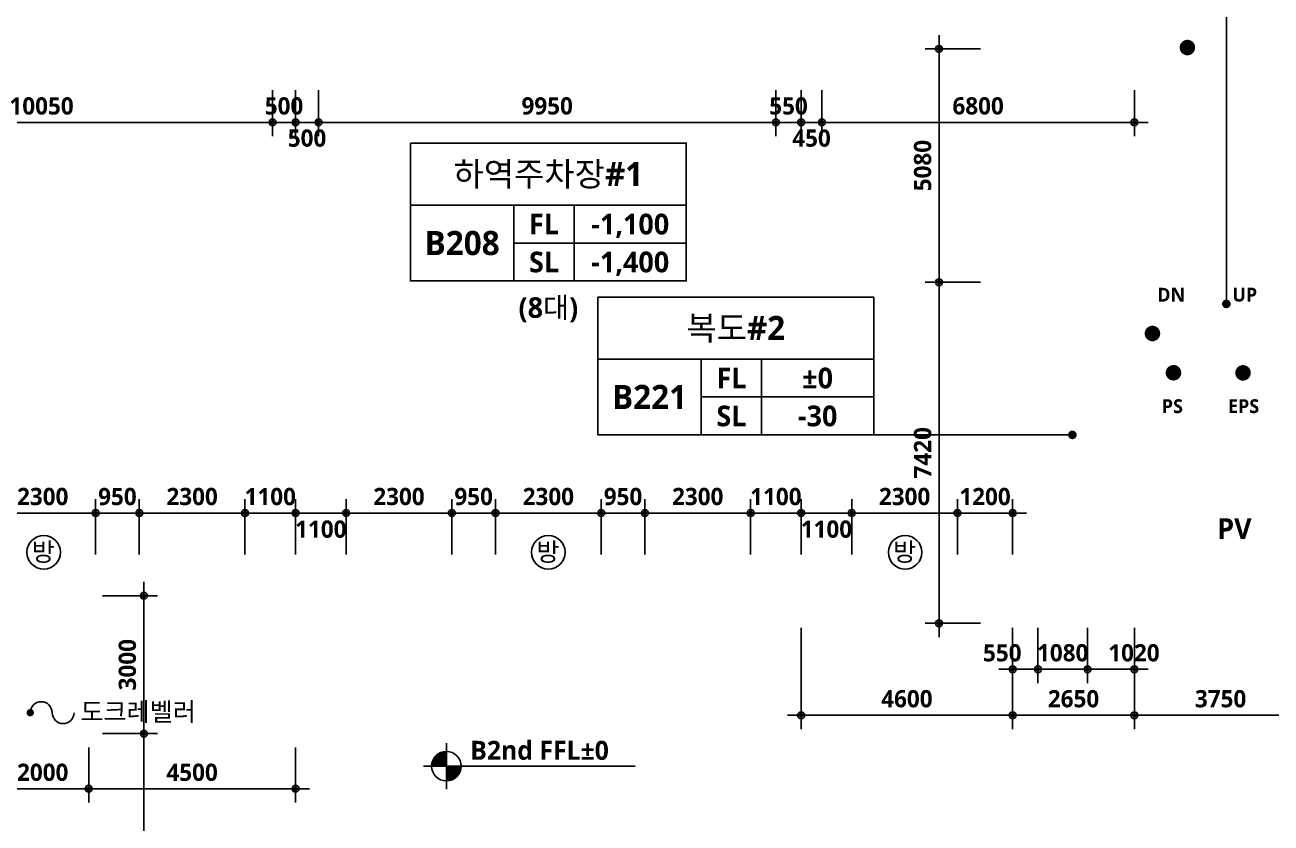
# Model space of a CAD drawing. Header units: millimetres. Extents: x -63924 to 190228206, y 0 to 456875599.
# Drawn here: x 45633 to 72743, y 67503 to 84871 of the extents above; entities that cross this region are included whole.
import ezdxf
from ezdxf.enums import TextEntityAlignment as Align

# ---------------------------------------------------------------- set-up
doc = ezdxf.new("R2010")
doc.units = ezdxf.units.MM
doc.header["$LTSCALE"] = 150
doc.header["$MEASUREMENT"] = 0
doc.header["$PDSIZE"] = -10
doc.layers.get('0').update_dxf_attribs({"linetype": 'CONTINUOUS'})
doc.layers.get('Defpoints').update_dxf_attribs({"color": 153, "linetype": 'CONTINUOUS'})
for name, color, linetype in [('A-ANNO-DIM', 4, 'CONTINUOUS'), ('A-ANNO-GRA1', 7, 'CONTINUOUS'), ('A-ANNO-LEAD', 4, 'CONTINUOUS'), ('A-ANNO-PONT', 7, 'CONTINUOUS'), ('A-ANNO-SYMB', 7, 'CONTINUOUS'), ('A-ANNO-TEXT1', 7, 'CONTINUOUS'), ('A-ANNO-TEXT2', 3, 'CONTINUOUS'), ('A-ANNO-TITL', 7, 'CONTINUOUS'), ('A-FLOR-MARK-ARCH', 1, 'CONTINUOUS')]:
    doc.layers.add(name, color=color, linetype=linetype)
doc.styles.add('2020음성 1차', font='')
doc.styles.add('SH_나눔', font='')
doc.styles.add('SH_대대리576', font='')
doc.styles.add('SH_진천_나눔', font='')
doc.styles.get('2020음성 1차').set_extended_font_data('NanumGothic', bold=True)
doc.styles.get('SH_나눔').set_extended_font_data('NanumGothic', bold=True)
doc.styles.get('SH_대대리576').set_extended_font_data('NanumGothic', bold=True)
doc.styles.get('SH_진천_나눔').set_extended_font_data('NanumGothic', bold=True)
doc.dimstyles.new('SHP300내부', dxfattribs={"dimscale": 150, "dimtxt": 2.5, "dimasz": 1, "dimexe": 2, "dimexo": 2, "dimgap": 1, "dimtad": 1, "dimdec": 0, "dimzin": 0, "dimdsep": 46, "dimtxsty": 'SH_대대리576', "dimblk": 'DIMDOT', "dimcen": 0.09, "dimclrd": 256, "dimclre": 256, "dimclrt": 3, "dimadec": 0, "dimazin": 1, "dimtfac": 1, "dimtdec": 0, "dimtix": 1, "dimtmove": 2, "dimatfit": 0, "dimldrblk": 'DIMDOT', "dimfxl": 1, "dimtolj": 1, "dimtzin": 0, "dimlwd": -1, "dimlwe": -1, "dimarcsym": 0})

# ---------------------------------------------------------------- blocks, each defined once
blk = doc.blocks.new('DIMDOT')
at = {"color": 0}
blk.add_line((-2, 0), (2, 0), dxfattribs=at)
for radius in [0.5, 0.25]:
    blk.add_circle((0, 0), radius, dxfattribs=at)
blk = doc.blocks.new('*D143')
at = {"layer": 'A-ANNO-DIM', "transparency": 16777216}
for p, q in [((50420, 73350), (50420, 74550)), ((51520, 73350), (51520, 74550)), ((50270, 74250), (50120, 74250)), ((51520, 74250), (50420, 74250)), ((51670, 74250), (51820, 74250))]:
    blk.add_line(p, q, dxfattribs=at)
at = {"layer": 'Defpoints', "color": 0, "transparency": 16777216}
for p in [(50420, 74250), (50420, 73050), (51520, 73050)]:
    blk.add_point(p, dxfattribs=at)
at = {"layer": 'A-ANNO-DIM', "linetype": 'ByBlock', "transparency": 16777216, "xscale": 150, "yscale": 150, "zscale": 150}
blk.add_blockref('DIMDOT', (50420, 74250), dxfattribs=at)
at = {"layer": 'A-ANNO-DIM', "linetype": 'ByBlock', "transparency": 16777216, "xscale": 150, "yscale": 150, "zscale": 150, "rotation": 180}
blk.add_blockref('DIMDOT', (51520, 74250), dxfattribs=at)
at = {"layer": 'A-ANNO-DIM', "color": 3, "transparency": 16777216, "insert": (50970, 74606), "char_height": 375, "attachment_point": 5, "style": 'SH_대대리576'}
blk.add_mtext('\\A1;1100', dxfattribs=at)
blk = doc.blocks.new('*D144')
at = {"layer": 'A-ANNO-DIM', "transparency": 16777216}
for p, q in [((51520, 73350), (51520, 74550)), ((52620, 73350), (52620, 74550)), ((51370, 74250), (51220, 74250)), ((51520, 74250), (52620, 74250)), ((52770, 74250), (52920, 74250))]:
    blk.add_line(p, q, dxfattribs=at)
at = {"layer": 'Defpoints', "color": 0, "transparency": 16777216}
for p in [(52620, 74250), (51520, 73050), (52620, 73050)]:
    blk.add_point(p, dxfattribs=at)
at = {"layer": 'A-ANNO-DIM', "linetype": 'ByBlock', "transparency": 16777216, "xscale": 150, "yscale": 150, "zscale": 150}
blk.add_blockref('DIMDOT', (51520, 74250), dxfattribs=at)
at = {"layer": 'A-ANNO-DIM', "linetype": 'ByBlock', "transparency": 16777216, "xscale": 150, "yscale": 150, "zscale": 150, "rotation": 180}
blk.add_blockref('DIMDOT', (52620, 74250), dxfattribs=at)
at = {"layer": 'A-ANNO-DIM', "color": 3, "transparency": 16777216, "insert": (52070, 73897), "char_height": 375, "attachment_point": 5, "style": 'SH_대대리576'}
blk.add_mtext('\\A1;1100', dxfattribs=at)
blk = doc.blocks.new('*D145')
at = {"layer": 'A-ANNO-DIM', "transparency": 16777216}
for p, q in [((45020, 69150), (45020, 67950)), ((47020, 69150), (47020, 67950)), ((46870, 68250), (45170, 68250))]:
    blk.add_line(p, q, dxfattribs=at)
at = {"layer": 'Defpoints', "color": 0, "transparency": 16777216}
for p in [(45020, 69450), (47020, 69450), (45020, 68250)]:
    blk.add_point(p, dxfattribs=at)
at = {"layer": 'A-ANNO-DIM', "linetype": 'ByBlock', "transparency": 16777216, "xscale": 150, "yscale": 150, "zscale": 150, "rotation": 180}
blk.add_blockref('DIMDOT', (45020, 68250), dxfattribs=at)
at = {"layer": 'A-ANNO-DIM', "linetype": 'ByBlock', "transparency": 16777216, "xscale": 150, "yscale": 150, "zscale": 150}
blk.add_blockref('DIMDOT', (47020, 68250), dxfattribs=at)
at = {"layer": 'A-ANNO-DIM', "color": 3, "transparency": 16777216, "insert": (46020, 68606), "char_height": 375, "attachment_point": 5, "style": 'SH_대대리576'}
blk.add_mtext('\\A1;2000', dxfattribs=at)
blk = doc.blocks.new('*D146')
at = {"layer": 'A-ANNO-DIM', "transparency": 16777216}
for p, q in [((47020, 69150), (47020, 67950)), ((51520, 69150), (51520, 67950)), ((47170, 68250), (51370, 68250))]:
    blk.add_line(p, q, dxfattribs=at)
at = {"layer": 'Defpoints', "color": 0, "transparency": 16777216}
for p in [(47020, 69450), (51520, 69450), (51520, 68250)]:
    blk.add_point(p, dxfattribs=at)
at = {"layer": 'A-ANNO-DIM', "linetype": 'ByBlock', "transparency": 16777216, "xscale": 150, "yscale": 150, "zscale": 150, "rotation": 180}
blk.add_blockref('DIMDOT', (47020, 68250), dxfattribs=at)
at = {"layer": 'A-ANNO-DIM', "linetype": 'ByBlock', "transparency": 16777216, "xscale": 150, "yscale": 150, "zscale": 150}
blk.add_blockref('DIMDOT', (51520, 68250), dxfattribs=at)
at = {"layer": 'A-ANNO-DIM', "color": 3, "transparency": 16777216, "insert": (49270, 68606), "char_height": 375, "attachment_point": 5, "style": 'SH_대대리576'}
blk.add_mtext('\\A1;4500', dxfattribs=at)
blk = doc.blocks.new('*D147')
at = {"layer": 'A-ANNO-DIM', "transparency": 16777216}
for p, q in [((47320, 72450), (48520, 72450)), ((48220, 72300), (48220, 69600)), ((47320, 69450), (48520, 69450))]:
    blk.add_line(p, q, dxfattribs=at)
at = {"layer": 'Defpoints', "color": 0, "transparency": 16777216}
for p in [(47020, 72450), (47020, 69450), (48220, 69450)]:
    blk.add_point(p, dxfattribs=at)
at = {"layer": 'A-ANNO-DIM', "linetype": 'ByBlock', "transparency": 16777216, "xscale": 150, "yscale": 150, "zscale": 150}
for p, rotation in [((48220, 72450), 90), ((48220, 69450), 270)]:
    blk.add_blockref('DIMDOT', p, dxfattribs=dict(at, rotation=rotation))
at = {"layer": 'A-ANNO-DIM', "color": 3, "transparency": 16777216, "insert": (47863, 70950), "char_height": 375, "attachment_point": 5, "rotation": 90, "style": 'SH_대대리576'}
blk.add_mtext('\\A1;3000', dxfattribs=at)
blk = doc.blocks.new('*D149')
at = {"layer": 'A-ANNO-DIM', "transparency": 16777216}
for p, q in [((47320, 69450), (48520, 69450)), ((48220, 61000), (48220, 69300)), ((47320, 60850), (48520, 60850))]:
    blk.add_line(p, q, dxfattribs=at)
at = {"layer": 'Defpoints', "color": 0, "transparency": 16777216}
for p in [(47020, 69450), (48220, 69450), (47020, 60850)]:
    blk.add_point(p, dxfattribs=at)
at = {"layer": 'A-ANNO-DIM', "linetype": 'ByBlock', "transparency": 16777216, "xscale": 150, "yscale": 150, "zscale": 150}
for p, rotation in [((48220, 69450), 90), ((48220, 60850), 270)]:
    blk.add_blockref('DIMDOT', p, dxfattribs=dict(at, rotation=rotation))
at = {"layer": 'A-ANNO-DIM', "color": 3, "transparency": 16777216, "insert": (47863, 65150), "char_height": 375, "attachment_point": 5, "rotation": 90, "style": 'SH_대대리576'}
blk.add_mtext('\\A1;8600', dxfattribs=at)
blk = doc.blocks.new('*D151')
at = {"layer": 'A-ANNO-DIM', "transparency": 16777216}
for p, q in [((44870, 73350), (44870, 74550)), ((47170, 73350), (47170, 74550)), ((47020, 74250), (45020, 74250))]:
    blk.add_line(p, q, dxfattribs=at)
at = {"layer": 'Defpoints', "color": 0, "transparency": 16777216}
for p in [(44870, 74250), (44870, 73050), (47170, 73050)]:
    blk.add_point(p, dxfattribs=at)
at = {"layer": 'A-ANNO-DIM', "linetype": 'ByBlock', "transparency": 16777216, "xscale": 150, "yscale": 150, "zscale": 150, "rotation": 180}
blk.add_blockref('DIMDOT', (44870, 74250), dxfattribs=at)
at = {"layer": 'A-ANNO-DIM', "linetype": 'ByBlock', "transparency": 16777216, "xscale": 150, "yscale": 150, "zscale": 150}
blk.add_blockref('DIMDOT', (47170, 74250), dxfattribs=at)
at = {"layer": 'A-ANNO-DIM', "color": 3, "transparency": 16777216, "insert": (46020, 74607), "char_height": 375, "attachment_point": 5, "style": 'SH_대대리576'}
blk.add_mtext('\\A1;2300', dxfattribs=at)
blk = doc.blocks.new('*D152')
at = {"layer": 'A-ANNO-DIM', "transparency": 16777216}
for p, q in [((47170, 73350), (47170, 74550)), ((48120, 73350), (48120, 74550)), ((47020, 74250), (46870, 74250)), ((47170, 74250), (48120, 74250)), ((48270, 74250), (48420, 74250))]:
    blk.add_line(p, q, dxfattribs=at)
at = {"layer": 'Defpoints', "color": 0, "transparency": 16777216}
for p in [(48120, 74250), (47170, 73050), (48120, 73050)]:
    blk.add_point(p, dxfattribs=at)
at = {"layer": 'A-ANNO-DIM', "linetype": 'ByBlock', "transparency": 16777216, "xscale": 150, "yscale": 150, "zscale": 150}
blk.add_blockref('DIMDOT', (47170, 74250), dxfattribs=at)
at = {"layer": 'A-ANNO-DIM', "linetype": 'ByBlock', "transparency": 16777216, "xscale": 150, "yscale": 150, "zscale": 150, "rotation": 180}
blk.add_blockref('DIMDOT', (48120, 74250), dxfattribs=at)
at = {"layer": 'A-ANNO-DIM', "color": 3, "transparency": 16777216, "insert": (47645, 74607), "char_height": 375, "attachment_point": 5, "style": 'SH_대대리576'}
blk.add_mtext('\\A1;950', dxfattribs=at)
blk = doc.blocks.new('*D153')
at = {"layer": 'A-ANNO-DIM', "transparency": 16777216}
for p, q in [((48120, 73350), (48120, 74550)), ((50420, 73350), (50420, 74550)), ((48270, 74250), (50270, 74250))]:
    blk.add_line(p, q, dxfattribs=at)
at = {"layer": 'Defpoints', "color": 0, "transparency": 16777216}
for p in [(50420, 74250), (48120, 73050), (50420, 73050)]:
    blk.add_point(p, dxfattribs=at)
at = {"layer": 'A-ANNO-DIM', "linetype": 'ByBlock', "transparency": 16777216, "xscale": 150, "yscale": 150, "zscale": 150, "rotation": 180}
blk.add_blockref('DIMDOT', (48120, 74250), dxfattribs=at)
at = {"layer": 'A-ANNO-DIM', "linetype": 'ByBlock', "transparency": 16777216, "xscale": 150, "yscale": 150, "zscale": 150}
blk.add_blockref('DIMDOT', (50420, 74250), dxfattribs=at)
at = {"layer": 'A-ANNO-DIM', "color": 3, "transparency": 16777216, "insert": (49270, 74607), "char_height": 375, "attachment_point": 5, "style": 'SH_대대리576'}
blk.add_mtext('\\A1;2300', dxfattribs=at)
blk = doc.blocks.new('*D154')
at = {"layer": 'A-ANNO-DIM', "transparency": 16777216}
for p, q in [((52620, 73350), (52620, 74550)), ((54920, 73350), (54920, 74550)), ((54770, 74250), (52770, 74250))]:
    blk.add_line(p, q, dxfattribs=at)
at = {"layer": 'Defpoints', "color": 0, "transparency": 16777216}
for p in [(52620, 74250), (52620, 73050), (54920, 73050)]:
    blk.add_point(p, dxfattribs=at)
at = {"layer": 'A-ANNO-DIM', "linetype": 'ByBlock', "transparency": 16777216, "xscale": 150, "yscale": 150, "zscale": 150, "rotation": 180}
blk.add_blockref('DIMDOT', (52620, 74250), dxfattribs=at)
at = {"layer": 'A-ANNO-DIM', "linetype": 'ByBlock', "transparency": 16777216, "xscale": 150, "yscale": 150, "zscale": 150}
blk.add_blockref('DIMDOT', (54920, 74250), dxfattribs=at)
at = {"layer": 'A-ANNO-DIM', "color": 3, "transparency": 16777216, "insert": (53770, 74607), "char_height": 375, "attachment_point": 5, "style": 'SH_대대리576'}
blk.add_mtext('\\A1;2300', dxfattribs=at)
blk = doc.blocks.new('*D155')
at = {"layer": 'A-ANNO-DIM', "transparency": 16777216}
for p, q in [((54920, 73350), (54920, 74550)), ((55870, 73350), (55870, 74550)), ((54770, 74250), (54620, 74250)), ((55870, 74250), (54920, 74250)), ((56020, 74250), (56170, 74250))]:
    blk.add_line(p, q, dxfattribs=at)
at = {"layer": 'Defpoints', "color": 0, "transparency": 16777216}
for p in [(54920, 74250), (54920, 73050), (55870, 73050)]:
    blk.add_point(p, dxfattribs=at)
at = {"layer": 'A-ANNO-DIM', "linetype": 'ByBlock', "transparency": 16777216, "xscale": 150, "yscale": 150, "zscale": 150}
blk.add_blockref('DIMDOT', (54920, 74250), dxfattribs=at)
at = {"layer": 'A-ANNO-DIM', "linetype": 'ByBlock', "transparency": 16777216, "xscale": 150, "yscale": 150, "zscale": 150, "rotation": 180}
blk.add_blockref('DIMDOT', (55870, 74250), dxfattribs=at)
at = {"layer": 'A-ANNO-DIM', "color": 3, "transparency": 16777216, "insert": (55395, 74607), "char_height": 375, "attachment_point": 5, "style": 'SH_대대리576'}
blk.add_mtext('\\A1;950', dxfattribs=at)
blk = doc.blocks.new('*D156')
at = {"layer": 'A-ANNO-DIM', "transparency": 16777216}
for p, q in [((55870, 73350), (55870, 74550)), ((58170, 73350), (58170, 74550)), ((56020, 74250), (58020, 74250))]:
    blk.add_line(p, q, dxfattribs=at)
at = {"layer": 'Defpoints', "color": 0, "transparency": 16777216}
for p in [(58170, 74250), (55870, 73050), (58170, 73050)]:
    blk.add_point(p, dxfattribs=at)
at = {"layer": 'A-ANNO-DIM', "linetype": 'ByBlock', "transparency": 16777216, "xscale": 150, "yscale": 150, "zscale": 150, "rotation": 180}
blk.add_blockref('DIMDOT', (55870, 74250), dxfattribs=at)
at = {"layer": 'A-ANNO-DIM', "linetype": 'ByBlock', "transparency": 16777216, "xscale": 150, "yscale": 150, "zscale": 150}
blk.add_blockref('DIMDOT', (58170, 74250), dxfattribs=at)
at = {"layer": 'A-ANNO-DIM', "color": 3, "transparency": 16777216, "insert": (57020, 74607), "char_height": 375, "attachment_point": 5, "style": 'SH_대대리576'}
blk.add_mtext('\\A1;2300', dxfattribs=at)
blk = doc.blocks.new('*D157')
at = {"layer": 'A-ANNO-DIM', "transparency": 16777216}
for p, q in [((58170, 73350), (58170, 74550)), ((59120, 73350), (59120, 74550)), ((58020, 74250), (57870, 74250)), ((58170, 74250), (59120, 74250)), ((59270, 74250), (59420, 74250))]:
    blk.add_line(p, q, dxfattribs=at)
at = {"layer": 'Defpoints', "color": 0, "transparency": 16777216}
for p in [(59120, 74250), (58170, 73050), (59120, 73050)]:
    blk.add_point(p, dxfattribs=at)
at = {"layer": 'A-ANNO-DIM', "linetype": 'ByBlock', "transparency": 16777216, "xscale": 150, "yscale": 150, "zscale": 150}
blk.add_blockref('DIMDOT', (58170, 74250), dxfattribs=at)
at = {"layer": 'A-ANNO-DIM', "linetype": 'ByBlock', "transparency": 16777216, "xscale": 150, "yscale": 150, "zscale": 150, "rotation": 180}
blk.add_blockref('DIMDOT', (59120, 74250), dxfattribs=at)
at = {"layer": 'A-ANNO-DIM', "color": 3, "transparency": 16777216, "insert": (58645, 74607), "char_height": 375, "attachment_point": 5, "style": 'SH_대대리576'}
blk.add_mtext('\\A1;950', dxfattribs=at)
blk = doc.blocks.new('*D158')
at = {"layer": 'A-ANNO-DIM', "transparency": 16777216}
for p, q in [((59120, 73350), (59120, 74550)), ((61420, 73350), (61420, 74550)), ((61270, 74250), (59270, 74250))]:
    blk.add_line(p, q, dxfattribs=at)
at = {"layer": 'Defpoints', "color": 0, "transparency": 16777216}
for p in [(59120, 74250), (59120, 73050), (61420, 73050)]:
    blk.add_point(p, dxfattribs=at)
at = {"layer": 'A-ANNO-DIM', "linetype": 'ByBlock', "transparency": 16777216, "xscale": 150, "yscale": 150, "zscale": 150, "rotation": 180}
blk.add_blockref('DIMDOT', (59120, 74250), dxfattribs=at)
at = {"layer": 'A-ANNO-DIM', "linetype": 'ByBlock', "transparency": 16777216, "xscale": 150, "yscale": 150, "zscale": 150}
blk.add_blockref('DIMDOT', (61420, 74250), dxfattribs=at)
at = {"layer": 'A-ANNO-DIM', "color": 3, "transparency": 16777216, "insert": (60270, 74607), "char_height": 375, "attachment_point": 5, "style": 'SH_대대리576'}
blk.add_mtext('\\A1;2300', dxfattribs=at)
blk = doc.blocks.new('*D159')
at = {"layer": 'A-ANNO-DIM', "transparency": 16777216}
for p, q in [((61420, 73350), (61420, 74550)), ((62520, 73350), (62520, 74550)), ((61270, 74250), (61120, 74250)), ((62520, 74250), (61420, 74250)), ((62670, 74250), (62820, 74250))]:
    blk.add_line(p, q, dxfattribs=at)
at = {"layer": 'Defpoints', "color": 0, "transparency": 16777216}
for p in [(61420, 74250), (61420, 73050), (62520, 73050)]:
    blk.add_point(p, dxfattribs=at)
at = {"layer": 'A-ANNO-DIM', "linetype": 'ByBlock', "transparency": 16777216, "xscale": 150, "yscale": 150, "zscale": 150}
blk.add_blockref('DIMDOT', (61420, 74250), dxfattribs=at)
at = {"layer": 'A-ANNO-DIM', "linetype": 'ByBlock', "transparency": 16777216, "xscale": 150, "yscale": 150, "zscale": 150, "rotation": 180}
blk.add_blockref('DIMDOT', (62520, 74250), dxfattribs=at)
at = {"layer": 'A-ANNO-DIM', "color": 3, "transparency": 16777216, "insert": (61970, 74606), "char_height": 375, "attachment_point": 5, "style": 'SH_대대리576'}
blk.add_mtext('\\A1;1100', dxfattribs=at)
blk = doc.blocks.new('*D160')
at = {"layer": 'A-ANNO-DIM', "transparency": 16777216}
for p, q in [((62520, 73350), (62520, 74550)), ((63620, 73350), (63620, 74550)), ((62370, 74250), (62220, 74250)), ((62520, 74250), (63620, 74250)), ((63770, 74250), (63920, 74250))]:
    blk.add_line(p, q, dxfattribs=at)
at = {"layer": 'Defpoints', "color": 0, "transparency": 16777216}
for p in [(63620, 74250), (62520, 73050), (63620, 73050)]:
    blk.add_point(p, dxfattribs=at)
at = {"layer": 'A-ANNO-DIM', "linetype": 'ByBlock', "transparency": 16777216, "xscale": 150, "yscale": 150, "zscale": 150}
blk.add_blockref('DIMDOT', (62520, 74250), dxfattribs=at)
at = {"layer": 'A-ANNO-DIM', "linetype": 'ByBlock', "transparency": 16777216, "xscale": 150, "yscale": 150, "zscale": 150, "rotation": 180}
blk.add_blockref('DIMDOT', (63620, 74250), dxfattribs=at)
at = {"layer": 'A-ANNO-DIM', "color": 3, "transparency": 16777216, "insert": (63070, 73897), "char_height": 375, "attachment_point": 5, "style": 'SH_대대리576'}
blk.add_mtext('\\A1;1100', dxfattribs=at)
blk = doc.blocks.new('*D161')
at = {"layer": 'A-ANNO-DIM', "transparency": 16777216}
for p, q in [((63620, 73350), (63620, 74550)), ((65920, 73350), (65920, 74550)), ((63770, 74250), (65770, 74250))]:
    blk.add_line(p, q, dxfattribs=at)
at = {"layer": 'Defpoints', "color": 0, "transparency": 16777216}
for p in [(65920, 74250), (63620, 73050), (65920, 73050)]:
    blk.add_point(p, dxfattribs=at)
at = {"layer": 'A-ANNO-DIM', "linetype": 'ByBlock', "transparency": 16777216, "xscale": 150, "yscale": 150, "zscale": 150, "rotation": 180}
blk.add_blockref('DIMDOT', (63620, 74250), dxfattribs=at)
at = {"layer": 'A-ANNO-DIM', "linetype": 'ByBlock', "transparency": 16777216, "xscale": 150, "yscale": 150, "zscale": 150}
blk.add_blockref('DIMDOT', (65920, 74250), dxfattribs=at)
at = {"layer": 'A-ANNO-DIM', "color": 3, "transparency": 16777216, "insert": (64770, 74607), "char_height": 375, "attachment_point": 5, "style": 'SH_대대리576'}
blk.add_mtext('\\A1;2300', dxfattribs=at)
blk = doc.blocks.new('*D162')
at = {"layer": 'A-ANNO-DIM', "transparency": 16777216}
for p, q in [((65920, 73350), (65920, 74550)), ((67120, 73350), (67120, 74550)), ((65770, 74250), (65620, 74250)), ((67120, 74250), (65920, 74250)), ((67270, 74250), (67420, 74250))]:
    blk.add_line(p, q, dxfattribs=at)
at = {"layer": 'Defpoints', "color": 0, "transparency": 16777216}
for p in [(65920, 74250), (65920, 73050), (67120, 73050)]:
    blk.add_point(p, dxfattribs=at)
at = {"layer": 'A-ANNO-DIM', "linetype": 'ByBlock', "transparency": 16777216, "xscale": 150, "yscale": 150, "zscale": 150}
blk.add_blockref('DIMDOT', (65920, 74250), dxfattribs=at)
at = {"layer": 'A-ANNO-DIM', "linetype": 'ByBlock', "transparency": 16777216, "xscale": 150, "yscale": 150, "zscale": 150, "rotation": 180}
blk.add_blockref('DIMDOT', (67120, 74250), dxfattribs=at)
at = {"layer": 'A-ANNO-DIM', "color": 3, "transparency": 16777216, "insert": (66520, 74606), "char_height": 375, "attachment_point": 5, "style": 'SH_대대리576'}
blk.add_mtext('\\A1;1200', dxfattribs=at)
blk = doc.blocks.new('*D433')
at = {"layer": 'A-ANNO-DIM', "transparency": 16777216}
for p, q in [((66420, 79270), (65220, 79270)), ((65520, 72000), (65520, 79120)), ((66420, 71850), (65220, 71850))]:
    blk.add_line(p, q, dxfattribs=at)
at = {"layer": 'Defpoints', "color": 0, "transparency": 16777216}
for p in [(65520, 79270), (66720, 79270), (66720, 71850)]:
    blk.add_point(p, dxfattribs=at)
at = {"layer": 'A-ANNO-DIM', "linetype": 'ByBlock', "transparency": 16777216, "xscale": 150, "yscale": 150, "zscale": 150}
for p, rotation in [((65520, 79270), 89.99999999999994), ((65520, 71850), 269.9999999999999)]:
    blk.add_blockref('DIMDOT', p, dxfattribs=dict(at, rotation=rotation))
at = {"layer": 'A-ANNO-DIM', "color": 3, "transparency": 16777216, "insert": (65164, 75560), "char_height": 375, "attachment_point": 5, "rotation": 90, "style": 'SH_대대리576'}
blk.add_mtext('\\A1;7420', dxfattribs=at)
blk = doc.blocks.new('*D434')
at = {"layer": 'A-ANNO-DIM', "transparency": 16777216}
for p, q in [((66420, 84350), (65220, 84350)), ((65520, 84200), (65520, 79420)), ((66420, 79270), (65220, 79270))]:
    blk.add_line(p, q, dxfattribs=at)
at = {"layer": 'Defpoints', "color": 0, "transparency": 16777216}
for p in [(66720, 84350), (65520, 79270), (66720, 79270)]:
    blk.add_point(p, dxfattribs=at)
at = {"layer": 'A-ANNO-DIM', "linetype": 'ByBlock', "transparency": 16777216, "xscale": 150, "yscale": 150, "zscale": 150}
for p, rotation in [((65520, 84350), 90.00000000000007), ((65520, 79270), 270.0000000000001)]:
    blk.add_blockref('DIMDOT', p, dxfattribs=dict(at, rotation=rotation))
at = {"layer": 'A-ANNO-DIM', "color": 3, "transparency": 16777216, "insert": (65163, 81810), "char_height": 375, "attachment_point": 5, "rotation": 90, "style": 'SH_대대리576'}
blk.add_mtext('\\A1;5080', dxfattribs=at)
blk = doc.blocks.new('*D435')
at = {"layer": 'A-ANNO-DIM', "transparency": 16777216}
for p, q in [((67120, 71750), (67120, 69550)), ((69770, 71750), (69770, 69550)), ((69620, 69850), (67270, 69850))]:
    blk.add_line(p, q, dxfattribs=at)
at = {"layer": 'Defpoints', "color": 0, "transparency": 16777216}
for p in [(67120, 72050), (69770, 72050), (67120, 69850)]:
    blk.add_point(p, dxfattribs=at)
at = {"layer": 'A-ANNO-DIM', "linetype": 'ByBlock', "transparency": 16777216, "xscale": 150, "yscale": 150, "zscale": 150, "rotation": 180}
blk.add_blockref('DIMDOT', (67120, 69850), dxfattribs=at)
at = {"layer": 'A-ANNO-DIM', "linetype": 'ByBlock', "transparency": 16777216, "xscale": 150, "yscale": 150, "zscale": 150}
blk.add_blockref('DIMDOT', (69770, 69850), dxfattribs=at)
at = {"layer": 'A-ANNO-DIM', "color": 3, "transparency": 16777216, "insert": (68445, 70207), "char_height": 375, "attachment_point": 5, "style": 'SH_대대리576'}
blk.add_mtext('\\A1;2650', dxfattribs=at)
blk = doc.blocks.new('*D436')
at = {"layer": 'A-ANNO-DIM', "transparency": 16777216}
for p, q in [((67120, 71750), (67120, 70550)), ((67670, 71750), (67670, 70550)), ((66970, 70850), (66820, 70850)), ((67120, 70850), (67670, 70850)), ((67820, 70850), (67970, 70850))]:
    blk.add_line(p, q, dxfattribs=at)
at = {"layer": 'Defpoints', "color": 0, "transparency": 16777216}
for p in [(67120, 72050), (67670, 72050), (67670, 70850)]:
    blk.add_point(p, dxfattribs=at)
at = {"layer": 'A-ANNO-DIM', "linetype": 'ByBlock', "transparency": 16777216, "xscale": 150, "yscale": 150, "zscale": 150}
blk.add_blockref('DIMDOT', (67120, 70850), dxfattribs=at)
at = {"layer": 'A-ANNO-DIM', "linetype": 'ByBlock', "transparency": 16777216, "xscale": 150, "yscale": 150, "zscale": 150, "rotation": 180}
blk.add_blockref('DIMDOT', (67670, 70850), dxfattribs=at)
at = {"layer": 'A-ANNO-DIM', "color": 3, "transparency": 16777216, "insert": (66895, 71206), "char_height": 375, "attachment_point": 5, "style": 'SH_대대리576'}
blk.add_mtext('\\A1;550', dxfattribs=at)
blk = doc.blocks.new('*D437')
at = {"layer": 'A-ANNO-DIM', "transparency": 16777216}
for p, q in [((67670, 71750), (67670, 70550)), ((68750, 71750), (68750, 70550)), ((67520, 70850), (67370, 70850)), ((68750, 70850), (67670, 70850)), ((68900, 70850), (69050, 70850))]:
    blk.add_line(p, q, dxfattribs=at)
at = {"layer": 'Defpoints', "color": 0, "transparency": 16777216}
for p in [(67670, 72050), (68750, 72050), (67670, 70850)]:
    blk.add_point(p, dxfattribs=at)
at = {"layer": 'A-ANNO-DIM', "linetype": 'ByBlock', "transparency": 16777216, "xscale": 150, "yscale": 150, "zscale": 150}
blk.add_blockref('DIMDOT', (67670, 70850), dxfattribs=at)
at = {"layer": 'A-ANNO-DIM', "linetype": 'ByBlock', "transparency": 16777216, "xscale": 150, "yscale": 150, "zscale": 150, "rotation": 180}
blk.add_blockref('DIMDOT', (68750, 70850), dxfattribs=at)
at = {"layer": 'A-ANNO-DIM', "color": 3, "transparency": 16777216, "insert": (68210, 71207), "char_height": 375, "attachment_point": 5, "style": 'SH_대대리576'}
blk.add_mtext('\\A1;1080', dxfattribs=at)
blk = doc.blocks.new('*D438')
at = {"layer": 'A-ANNO-DIM', "transparency": 16777216}
for p, q in [((68750, 71750), (68750, 70550)), ((69770, 71750), (69770, 70550)), ((68900, 70850), (69620, 70850))]:
    blk.add_line(p, q, dxfattribs=at)
at = {"layer": 'Defpoints', "color": 0, "transparency": 16777216}
for p in [(68750, 72050), (69770, 72050), (69770, 70850)]:
    blk.add_point(p, dxfattribs=at)
at = {"layer": 'A-ANNO-DIM', "linetype": 'ByBlock', "transparency": 16777216, "xscale": 150, "yscale": 150, "zscale": 150, "rotation": 180}
blk.add_blockref('DIMDOT', (68750, 70850), dxfattribs=at)
at = {"layer": 'A-ANNO-DIM', "linetype": 'ByBlock', "transparency": 16777216, "xscale": 150, "yscale": 150, "zscale": 150}
blk.add_blockref('DIMDOT', (69770, 70850), dxfattribs=at)
at = {"layer": 'A-ANNO-DIM', "color": 3, "transparency": 16777216, "insert": (69760, 71206), "char_height": 375, "attachment_point": 5, "style": 'SH_대대리576'}
blk.add_mtext('\\A1;1020', dxfattribs=at)
blk = doc.blocks.new('*D439')
at = {"layer": 'A-ANNO-DIM', "transparency": 16777216}
for p, q in [((69770, 71750), (69770, 69550)), ((73520, 71750), (73520, 69550)), ((69920, 69850), (73370, 69850))]:
    blk.add_line(p, q, dxfattribs=at)
at = {"layer": 'Defpoints', "color": 0, "transparency": 16777216}
for p in [(69770, 72050), (73520, 72050), (73520, 69850)]:
    blk.add_point(p, dxfattribs=at)
at = {"layer": 'A-ANNO-DIM', "linetype": 'ByBlock', "transparency": 16777216, "xscale": 150, "yscale": 150, "zscale": 150, "rotation": 180}
blk.add_blockref('DIMDOT', (69770, 69850), dxfattribs=at)
at = {"layer": 'A-ANNO-DIM', "linetype": 'ByBlock', "transparency": 16777216, "xscale": 150, "yscale": 150, "zscale": 150}
blk.add_blockref('DIMDOT', (73520, 69850), dxfattribs=at)
at = {"layer": 'A-ANNO-DIM', "color": 3, "transparency": 16777216, "insert": (71645, 70207), "char_height": 375, "attachment_point": 5, "style": 'SH_대대리576'}
blk.add_mtext('\\A1;3750', dxfattribs=at)
blk = doc.blocks.new('방화스크린 TEXT100')
at = {"layer": 'A-ANNO-SYMB'}
blk.add_circle((0, 0), 243, dxfattribs=at)
at = {"layer": 'A-ANNO-TITL', "style": '2020음성 1차'}
blk.add_text('방', height=267, dxfattribs=at).set_placement((-7, 7), align=Align.MIDDLE_CENTER)
blk = doc.blocks.new('G$CF757CB8B')
at = {"layer": 'A-ANNO-PONT'}
for points in [[(1814, 2981, 0.414214), (648, 1814), (1814, 1814)], [(1814, 648, 0.414214), (2981, 1814), (1814, 1814)]]:
    blk.add_hatch(color=256, dxfattribs=at).paths.add_polyline_path(points)
for p, q in [((1814, 3629), (1814, 0)), ((16728, 1814), (0, 1814))]:
    blk.add_line(p, q, dxfattribs=at)
blk.add_circle((1814, 1814), 1166, dxfattribs=at)
at = {"style": 'SH_대대리576'}
blk.add_attdef('레벨', (3696, 2314), '', height=1500, dxfattribs=at)
blk = doc.blocks.new('*D1170')
at = {"layer": 'A-ANNO-DIM', "transparency": 16777216}
for p, q in [((62520, 71750), (62520, 69550)), ((67120, 71750), (67120, 69550)), ((62670, 69850), (66970, 69850))]:
    blk.add_line(p, q, dxfattribs=at)
at = {"layer": 'Defpoints', "color": 0, "transparency": 16777216}
for p in [(62520, 72050), (67120, 72050), (67120, 69850)]:
    blk.add_point(p, dxfattribs=at)
at = {"layer": 'A-ANNO-DIM', "linetype": 'ByBlock', "transparency": 16777216, "xscale": 150, "yscale": 150, "zscale": 150, "rotation": 180}
blk.add_blockref('DIMDOT', (62520, 69850), dxfattribs=at)
at = {"layer": 'A-ANNO-DIM', "linetype": 'ByBlock', "transparency": 16777216, "xscale": 150, "yscale": 150, "zscale": 150}
blk.add_blockref('DIMDOT', (67120, 69850), dxfattribs=at)
at = {"layer": 'A-ANNO-DIM', "color": 3, "transparency": 16777216, "insert": (64820, 70207), "char_height": 375, "attachment_point": 5, "style": 'SH_대대리576'}
blk.add_mtext('\\A1;4600', dxfattribs=at)
blk = doc.blocks.new('G$C9D92D8A7')
at = {"layer": 'A-ANNO-GRA1'}
for p, q in [((0, 11), (40, 11)), ((15, 11), (15, 0)), ((23.75, 11), (23.75, 0)), ((15, 5.5), (40, 5.5))]:
    blk.add_line(p, q, dxfattribs=at)
blk.add_lwpolyline([(0, 20), (0, 0), (40, 0), (40, 20)], close=True, dxfattribs=at)
at = {"style": '2020음성 1차'}
for tag, height, p in [('실명', 3.5, (20, 15.5)), ('마감레벨', 3, (31.875, 8.25)), ('실번호', 3.5, (7.5, 5.5)), ('구조레벨', 3, (31.875, 2.75))]:
    blk.add_attdef(tag, text='', height=height, dxfattribs=at).set_placement(p, align=Align.MIDDLE_CENTER)
at = {"layer": 'A-ANNO-TEXT1', "style": 'SH_나눔'}
for s, p in [('FL', (19.375, 8.25)), ('SL', (19.375, 2.75))]:
    blk.add_text(s, height=3, dxfattribs=at).set_placement(p, align=Align.MIDDLE)
blk = doc.blocks.new('*D1740')
at = {"layer": 'A-ANNO-DIM', "transparency": 16777216}
for p, q in [((40970, 83450), (40970, 82450)), ((51020, 83450), (51020, 82450)), ((50870, 82750), (41120, 82750))]:
    blk.add_line(p, q, dxfattribs=at)
at = {"layer": 'Defpoints', "color": 0, "transparency": 16777216}
for p in [(40970, 83750), (51020, 83750), (40970, 82750)]:
    blk.add_point(p, dxfattribs=at)
at = {"layer": 'A-ANNO-DIM', "linetype": 'ByBlock', "transparency": 16777216, "xscale": 150, "yscale": 150, "zscale": 150, "rotation": 180}
blk.add_blockref('DIMDOT', (40970, 82750), dxfattribs=at)
at = {"layer": 'A-ANNO-DIM', "linetype": 'ByBlock', "transparency": 16777216, "xscale": 150, "yscale": 150, "zscale": 150}
blk.add_blockref('DIMDOT', (51020, 82750), dxfattribs=at)
at = {"layer": 'A-ANNO-DIM', "color": 3, "transparency": 16777216, "insert": (45995, 83106), "char_height": 375, "attachment_point": 5, "style": 'SH_대대리576'}
blk.add_mtext('\\A1;10050', dxfattribs=at)
blk = doc.blocks.new('*D1741')
at = {"layer": 'A-ANNO-DIM', "transparency": 16777216}
for p, q in [((51020, 83450), (51020, 82450)), ((51520, 83450), (51520, 82450)), ((50870, 82750), (50720, 82750)), ((51020, 82750), (51520, 82750)), ((51670, 82750), (51820, 82750))]:
    blk.add_line(p, q, dxfattribs=at)
at = {"layer": 'Defpoints', "color": 0, "transparency": 16777216}
for p in [(51020, 83750), (51520, 83750), (51520, 82750)]:
    blk.add_point(p, dxfattribs=at)
at = {"layer": 'A-ANNO-DIM', "linetype": 'ByBlock', "transparency": 16777216, "xscale": 150, "yscale": 150, "zscale": 150}
blk.add_blockref('DIMDOT', (51020, 82750), dxfattribs=at)
at = {"layer": 'A-ANNO-DIM', "linetype": 'ByBlock', "transparency": 16777216, "xscale": 150, "yscale": 150, "zscale": 150, "rotation": 180}
blk.add_blockref('DIMDOT', (51520, 82750), dxfattribs=at)
at = {"layer": 'A-ANNO-DIM', "color": 3, "transparency": 16777216, "insert": (51270, 83106), "char_height": 375, "attachment_point": 5, "style": 'SH_대대리576'}
blk.add_mtext('\\A1;500', dxfattribs=at)
blk = doc.blocks.new('*D1742')
at = {"layer": 'A-ANNO-DIM', "transparency": 16777216}
for p, q in [((52020, 83450), (52020, 82450)), ((61970, 83450), (61970, 82450)), ((52170, 82750), (61820, 82750))]:
    blk.add_line(p, q, dxfattribs=at)
at = {"layer": 'Defpoints', "color": 0, "transparency": 16777216}
for p in [(52020, 83750), (61970, 83750), (61970, 82750)]:
    blk.add_point(p, dxfattribs=at)
at = {"layer": 'A-ANNO-DIM', "linetype": 'ByBlock', "transparency": 16777216, "xscale": 150, "yscale": 150, "zscale": 150, "rotation": 180}
blk.add_blockref('DIMDOT', (52020, 82750), dxfattribs=at)
at = {"layer": 'A-ANNO-DIM', "linetype": 'ByBlock', "transparency": 16777216, "xscale": 150, "yscale": 150, "zscale": 150}
blk.add_blockref('DIMDOT', (61970, 82750), dxfattribs=at)
at = {"layer": 'A-ANNO-DIM', "color": 3, "transparency": 16777216, "insert": (56995, 83107), "char_height": 375, "attachment_point": 5, "style": 'SH_대대리576'}
blk.add_mtext('\\A1;9950', dxfattribs=at)
blk = doc.blocks.new('*D1743')
at = {"layer": 'A-ANNO-DIM', "transparency": 16777216}
for p, q in [((51520, 83450), (51520, 82450)), ((52020, 83450), (52020, 82450)), ((51370, 82750), (51220, 82750)), ((52020, 82750), (51520, 82750)), ((52170, 82750), (52320, 82750))]:
    blk.add_line(p, q, dxfattribs=at)
at = {"layer": 'Defpoints', "color": 0, "transparency": 16777216}
for p in [(51520, 83750), (52020, 83750), (51520, 82750)]:
    blk.add_point(p, dxfattribs=at)
at = {"layer": 'A-ANNO-DIM', "linetype": 'ByBlock', "transparency": 16777216, "xscale": 150, "yscale": 150, "zscale": 150}
blk.add_blockref('DIMDOT', (51520, 82750), dxfattribs=at)
at = {"layer": 'A-ANNO-DIM', "linetype": 'ByBlock', "transparency": 16777216, "xscale": 150, "yscale": 150, "zscale": 150, "rotation": 180}
blk.add_blockref('DIMDOT', (52020, 82750), dxfattribs=at)
at = {"layer": 'A-ANNO-DIM', "color": 3, "transparency": 16777216, "insert": (51770, 82406), "char_height": 375, "attachment_point": 5, "style": 'SH_대대리576'}
blk.add_mtext('\\A1;500', dxfattribs=at)
blk = doc.blocks.new('*D1744')
at = {"layer": 'A-ANNO-DIM', "transparency": 16777216}
for p, q in [((61970, 83450), (61970, 82450)), ((62520, 83450), (62520, 82450)), ((61820, 82750), (61670, 82750)), ((62520, 82750), (61970, 82750)), ((62670, 82750), (62820, 82750))]:
    blk.add_line(p, q, dxfattribs=at)
at = {"layer": 'Defpoints', "color": 0, "transparency": 16777216}
for p in [(61970, 83750), (62520, 83750), (61970, 82750)]:
    blk.add_point(p, dxfattribs=at)
at = {"layer": 'A-ANNO-DIM', "linetype": 'ByBlock', "transparency": 16777216, "xscale": 150, "yscale": 150, "zscale": 150}
blk.add_blockref('DIMDOT', (61970, 82750), dxfattribs=at)
at = {"layer": 'A-ANNO-DIM', "linetype": 'ByBlock', "transparency": 16777216, "xscale": 150, "yscale": 150, "zscale": 150, "rotation": 180}
blk.add_blockref('DIMDOT', (62520, 82750), dxfattribs=at)
at = {"layer": 'A-ANNO-DIM', "color": 3, "transparency": 16777216, "insert": (62245, 83106), "char_height": 375, "attachment_point": 5, "style": 'SH_대대리576'}
blk.add_mtext('\\A1;550', dxfattribs=at)
blk = doc.blocks.new('*D1745')
at = {"layer": 'A-ANNO-DIM', "transparency": 16777216}
for p, q in [((62520, 83450), (62520, 82450)), ((62970, 83450), (62970, 82450)), ((62370, 82750), (62220, 82750)), ((62520, 82750), (62970, 82750)), ((63120, 82750), (63270, 82750))]:
    blk.add_line(p, q, dxfattribs=at)
at = {"layer": 'Defpoints', "color": 0, "transparency": 16777216}
for p in [(62520, 83750), (62970, 83750), (62970, 82750)]:
    blk.add_point(p, dxfattribs=at)
at = {"layer": 'A-ANNO-DIM', "linetype": 'ByBlock', "transparency": 16777216, "xscale": 150, "yscale": 150, "zscale": 150}
blk.add_blockref('DIMDOT', (62520, 82750), dxfattribs=at)
at = {"layer": 'A-ANNO-DIM', "linetype": 'ByBlock', "transparency": 16777216, "xscale": 150, "yscale": 150, "zscale": 150, "rotation": 180}
blk.add_blockref('DIMDOT', (62970, 82750), dxfattribs=at)
at = {"layer": 'A-ANNO-DIM', "color": 3, "transparency": 16777216, "insert": (62745, 82406), "char_height": 375, "attachment_point": 5, "style": 'SH_대대리576'}
blk.add_mtext('\\A1;450', dxfattribs=at)
blk = doc.blocks.new('*D1746')
at = {"layer": 'A-ANNO-DIM', "transparency": 16777216}
for p, q in [((62970, 83450), (62970, 82450)), ((69770, 83450), (69770, 82450)), ((69620, 82750), (63120, 82750))]:
    blk.add_line(p, q, dxfattribs=at)
at = {"layer": 'Defpoints', "color": 0, "transparency": 16777216}
for p in [(62970, 83750), (69770, 83750), (62970, 82750)]:
    blk.add_point(p, dxfattribs=at)
at = {"layer": 'A-ANNO-DIM', "linetype": 'ByBlock', "transparency": 16777216, "xscale": 150, "yscale": 150, "zscale": 150, "rotation": 180}
blk.add_blockref('DIMDOT', (62970, 82750), dxfattribs=at)
at = {"layer": 'A-ANNO-DIM', "linetype": 'ByBlock', "transparency": 16777216, "xscale": 150, "yscale": 150, "zscale": 150}
blk.add_blockref('DIMDOT', (69770, 82750), dxfattribs=at)
at = {"layer": 'A-ANNO-DIM', "color": 3, "transparency": 16777216, "insert": (66370, 83107), "char_height": 375, "attachment_point": 5, "style": 'SH_대대리576'}
blk.add_mtext('\\A1;6800', dxfattribs=at)

msp = doc.modelspace()

# ---------------------------------------------------------------- linework, layer by layer
for points in [[(71770, 78800), (71770, 89122.8)], [(68420, 75950), (64097.2, 75950)]]:
    msp.add_lwpolyline(points)
at = {"const_width": 93.8}
for points in [[(71770, 78753.1, -1), (71770, 78846.9, -1)], [(68466.9, 75950, 1), (68373.1, 75950, 1)]]:
    msp.add_lwpolyline(points, format="xyb", close=True, dxfattribs=at)
at = {"layer": 'A-ANNO-LEAD', "const_width": 79.4}
msp.add_lwpolyline([(45709.6, 69904.9, 1), (45788.9, 69904.9, 1)], format="xyb", close=True, dxfattribs=at)
at = {"layer": 'A-ANNO-LEAD'}
msp.add_lwpolyline([(45749.3, 69904.9, -1), (46225.4, 69904.9, 0.4142136), (46463.5, 69666.8, 0.4142136), (46701.6, 69904.9, 0.4142136)], format="xyb", dxfattribs=at)
at = {"layer": 'A-FLOR-MARK-ARCH', "const_width": 168.8}
for points in [[(70838.5, 84378.4, 1), (71007.2, 84378.4, 1)], [(70077.5, 78156.4, 1), (70246.3, 78156.4, 1)], [(70535.6, 77301.7, 1), (70704.4, 77301.7, 1)], [(72048.1, 77300, 1), (72216.8, 77300, 1)]]:
    msp.add_lwpolyline(points, format="xyb", close=True, dxfattribs=at)

# ---------------------------------------------------------------- block references
at = {"xscale": 1.5, "yscale": 1.5, "zscale": 1.5}
for p in [(46042, 73395), (57020, 73395), (64782, 73395)]:
    msp.add_blockref('방화스크린 TEXT100', p, dxfattribs=at)
ref = msp.add_blockref('G$CF757CB8B', (54301.8, 68241.8), dxfattribs=dict(xscale=0.2755731922390698, yscale=0.2755731922390698, zscale=0.2755731922390698))
ref.add_attrib('레벨', 'B2nd FFL%%P0', (55320.3, 68879.6, -28384), dxfattribs={"height": 413.36, "style": 'SH_대대리576'})
at = {"layer": 'A-ANNO-TEXT1'}
ref = msp.add_blockref('G$C9D92D8A7', (54020, 79300), dxfattribs=dict(at, xscale=150, yscale=150, zscale=150))
ref.add_attrib('실명', '하역주차장#1', dxfattribs={"layer": 'A-ANNO-TEXT2', "height": 525, "style": '2020음성 1차'}).set_placement((57020, 81625), align=Align.MIDDLE_CENTER)
ref.add_attrib('실번호', 'B208', dxfattribs={"layer": 'A-ANNO-TEXT2', "height": 525, "style": '2020음성 1차'}).set_placement((55145, 80125), align=Align.MIDDLE_CENTER)
ref.add_attrib('마감레벨', '-1,100', dxfattribs={"height": 450, "style": '2020음성 1차'}).set_placement((58801.2, 80537.5), align=Align.MIDDLE_CENTER)
ref.add_attrib('구조레벨', '-1,400', dxfattribs={"height": 450, "style": '2020음성 1차'}).set_placement((58801.2, 79712.5), align=Align.MIDDLE_CENTER)
ref = msp.add_blockref('G$C9D92D8A7', (58097.2, 75950), dxfattribs=dict(at, xscale=150, yscale=150, zscale=150))
ref.add_attrib('실명', '복도#2', dxfattribs={"layer": 'A-ANNO-TEXT2', "height": 525, "style": '2020음성 1차'}).set_placement((61097.2, 78275, 309000), align=Align.MIDDLE_CENTER)
ref.add_attrib('실번호', 'B221', dxfattribs={"layer": 'A-ANNO-TEXT2', "height": 525, "style": '2020음성 1차'}).set_placement((59222.2, 76775, 309000), align=Align.MIDDLE_CENTER)
ref.add_attrib('마감레벨', '%%p0', dxfattribs={"height": 450, "style": '2020음성 1차'}).set_placement((62878.5, 77187.5, 309000), align=Align.MIDDLE_CENTER)
ref.add_attrib('구조레벨', '-30', dxfattribs={"height": 450, "style": '2020음성 1차'}).set_placement((62878.5, 76362.5, 309000), align=Align.MIDDLE_CENTER)

# ---------------------------------------------------------------- texts
at = {"layer": 'A-ANNO-TEXT1', "style": 'SH_진천_나눔'}
for s, height, p in [('(8대)', 450, (57020, 78700)), ('DN', 300, (70570, 79000)), ('UP', 300, (72170, 79000)), ('PS', 300, (70595, 76575)), ('EPS', 300, (72145, 76575)), ('PV', 450, (71945, 73912.5))]:
    msp.add_text(s, height=height, dxfattribs=at).set_placement(p, align=Align.MIDDLE)
at = {"layer": 'A-ANNO-TEXT1', "style": '2020음성 1차'}
msp.add_text(' 도크레벨러', height=400, dxfattribs=at).set_placement((46705.9, 69727))

# ---------------------------------------------------------------- dimensions: what is measured, and where the dimension line sits
at = {"layer": 'A-ANNO-DIM'}
for base, p1, p2, angle, picture, middle in [((65520, 79270), (66720, 84350), (66720, 79270), 90, '*D434', (65163.1, 81810)), ((51520, 82750), (51020, 83750), (51520, 83750), 180, '*D1741', (51270, 83106.1)), ((61970, 82750), (52020, 83750), (61970, 83750), 180, '*D1742', (56995, 83106.9)), ((65520, 79270), (66720, 71850), (66720, 79270), 270, '*D433', (65163.9, 75560)), ((44870, 74250), (47170, 73050), (44870, 73050), 0, '*D151', (46020, 74606.9)), ((48120, 74250), (47170, 73050), (48120, 73050), 180, '*D152', (47645, 74606.9)), ((50420, 74250), (48120, 73050), (50420, 73050), 180, '*D153', (49270, 74606.9)), ((50420, 74250), (51520, 73050), (50420, 73050), 0, '*D143', (50970, 74605.6)), ((52620, 74250), (54920, 73050), (52620, 73050), 0, '*D154', (53770, 74606.9)), ((54920, 74250), (55870, 73050), (54920, 73050), 0, '*D155', (55395, 74606.9)), ((58170, 74250), (55870, 73050), (58170, 73050), 180, '*D156', (57020, 74606.9)), ((59120, 74250), (58170, 73050), (59120, 73050), 180, '*D157', (58645, 74606.9)), ((59120, 74250), (61420, 73050), (59120, 73050), 0, '*D158', (60270, 74606.9)), ((61420, 74250), (62520, 73050), (61420, 73050), 0, '*D159', (61970, 74605.6)), ((65920, 74250), (63620, 73050), (65920, 73050), 180, '*D161', (64770, 74606.9)), ((65920, 74250), (67120, 73050), (65920, 73050), 0, '*D162', (66520, 74606.1)), ((48220, 69450), (47020, 72450), (47020, 69450), 90, '*D147', (47863.1, 70950)), ((67120, 69850), (62520, 72050), (67120, 72050), 180, '*D1170', (64820, 70206.9)), ((73520, 69850), (69770, 72050), (73520, 72050), 180, '*D439', (71645, 70206.9)), ((48220, 69450), (47020, 60850), (47020, 69450), 270, '*D149', (47863.1, 65150)), ((51520, 68250), (47020, 69450), (51520, 69450), 180, '*D146', (49270, 68606.1))]:
    dim = msp.add_linear_dim(base=base, p1=p1, p2=p2, angle=angle, dimstyle='SHP300내부', dxfattribs=at)
    dim.commit()
    dim.dimension.update_dxf_attribs({"geometry": picture, "text_midpoint": middle})
for base, p1, p2, picture, middle in [((40970, 82750), (51020, 83750), (40970, 83750), '*D1740', (45995, 83106.1)), ((61970, 82750), (62520, 83750), (61970, 83750), '*D1744', (62245, 83106.1)), ((62970, 82750), (69770, 83750), (62970, 83750), '*D1746', (66370, 83106.9)), ((67120, 69850), (69770, 72050), (67120, 72050), '*D435', (68445, 70206.9)), ((67670, 70850), (68750, 72050), (67670, 72050), '*D437', (68210, 71206.9)), ((45020, 68250), (47020, 69450), (45020, 69450), '*D145', (46020, 68606.1))]:
    dim = msp.add_linear_dim(base=base, p1=p1, p2=p2, dimstyle='SHP300내부', dxfattribs=at)
    dim.commit()
    dim.dimension.update_dxf_attribs({"geometry": picture, "text_midpoint": middle})
dim = msp.add_linear_dim(base=(51520, 82750), p1=(52020, 83750), p2=(51520, 83750), dimstyle='SHP300내부', dxfattribs=at)
dim.commit()
dim.dimension.update_dxf_attribs({"geometry": '*D1743', "text_midpoint": (51770, 82406.1), "dimtype": 160})
for base, p1, p2, picture, middle in [((62970, 82750), (62520, 83750), (62970, 83750), '*D1745', (62745, 82406.1)), ((52620, 74250), (51520, 73050), (52620, 73050), '*D144', (52070, 73897.4)), ((63620, 74250), (62520, 73050), (63620, 73050), '*D160', (63070, 73897.4)), ((67670, 70850), (67120, 72050), (67670, 72050), '*D436', (66895, 71206.1)), ((69770, 70850), (68750, 72050), (69770, 72050), '*D438', (69760, 71206.1))]:
    dim = msp.add_linear_dim(base=base, p1=p1, p2=p2, angle=180, dimstyle='SHP300내부', dxfattribs=at)
    dim.commit()
    dim.dimension.update_dxf_attribs({"geometry": picture, "text_midpoint": middle, "dimtype": 160})

doc.saveas('drawing.dxf')
